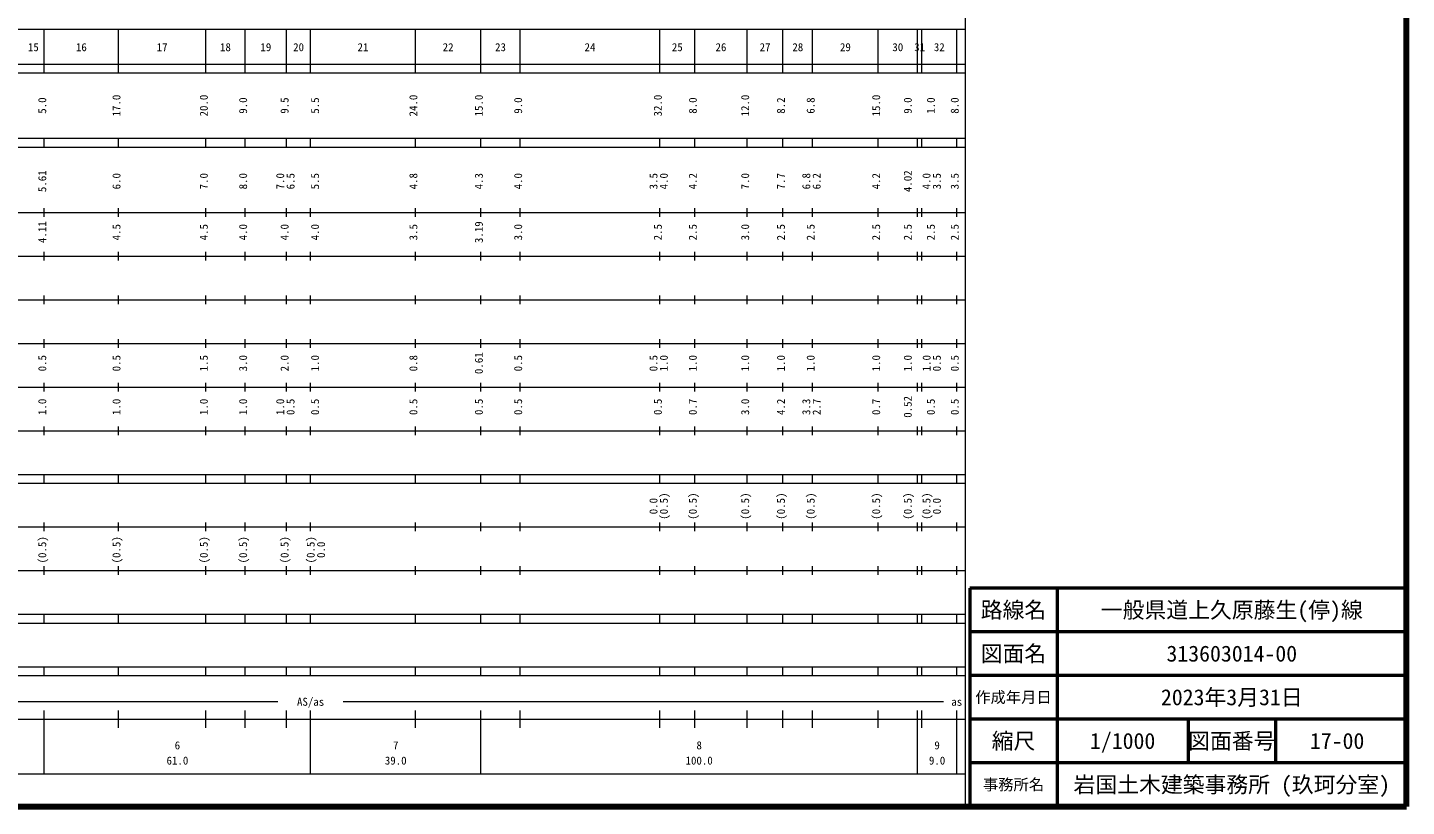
# Model space of a CAD drawing. Units: millimetres on the paper, enlarged 1000 times. Extents: x 40000 to 680000, y 20000 to 380000.
# Drawn here: x 364177 to 680000, y 20000 to 198357 of the extents above; entities that cross this region are included whole.
import ezdxf
from ezdxf.enums import TextEntityAlignment as Align

# ---------------------------------------------------------------- set-up
doc = ezdxf.new("R2010")
doc.units = ezdxf.units.MM
doc.header["$LTSCALE"] = 1000
for name, color, linetype, lineweight in [('M-TTL', 2, 'Continuous', 140), ('M-TTL-BAND', 7, 'Continuous', 13), ('M-TTL-FRAM', 2, 'Continuous', 50), ('M-TTL-LINE', 7, 'Continuous', 50)]:
    doc.layers.add(name, color=color, linetype=linetype, lineweight=lineweight)
doc.layers.add('M-TTL-TXT', color=7, linetype='Continuous')
doc.styles.add('ＭＳ ゴシック', font='')
doc.styles.get('ＭＳ ゴシック').set_extended_font_data('MS Gothic')

msp = doc.modelspace()

# ---------------------------------------------------------------- linework, layer by layer
at = {"layer": 'M-TTL'}
for p, q in [((680000, 20000), (680000, 380000)), ((40000, 20000), (680000, 20000))]:
    msp.add_line(p, q, dxfattribs=at)
at = {"layer": 'M-TTL-BAND'}
for p, q in [((579000, 20000), (579000, 370000)), ((68000, 198000), (579000, 198000)), ((368000, 188000), (368000, 198000)), ((385000, 188000), (385000, 198000)), ((405000, 188000), (405000, 198000)), ((414000, 188000), (414000, 198000)), ((423500, 188000), (423500, 198000)), ((429000, 188000), (429000, 198000)), ((453000, 188000), (453000, 198000)), ((468000, 188000), (468000, 198000)), ((477000, 188000), (477000, 198000)), ((509000, 188000), (509000, 198000)), ((517000, 188000), (517000, 198000)), ((529000, 188000), (529000, 198000)), ((537200, 188000), (537200, 198000)), ((544000, 188000), (544000, 198000)), ((559000, 188000), (559000, 198000)), ((568000, 188000), (568000, 198000)), ((569000, 188000), (569000, 198000)), ((577000, 188000), (577000, 198000)), ((40000, 190000), (579000, 190000)), ((40000, 188000), (579000, 188000)), ((40000, 173000), (579000, 173000)), ((40000, 171000), (579000, 171000)), ((368000, 171000), (368000, 173000)), ((385000, 171000), (385000, 173000)), ((405000, 171000), (405000, 173000)), ((414000, 171000), (414000, 173000)), ((423500, 171000), (423500, 173000)), ((429000, 171000), (429000, 173000)), ((453000, 171000), (453000, 173000)), ((468000, 171000), (468000, 173000)), ((477000, 171000), (477000, 173000)), ((509000, 171000), (509000, 173000)), ((517000, 171000), (517000, 173000)), ((529000, 171000), (529000, 173000)), ((537200, 171000), (537200, 173000)), ((544000, 171000), (544000, 173000)), ((559000, 171000), (559000, 173000)), ((568000, 171000), (568000, 173000)), ((569000, 171000), (569000, 173000)), ((577000, 171000), (577000, 173000)), ((40000, 156000), (579000, 156000)), ((368000, 155000), (368000, 157000)), ((385000, 155000), (385000, 157000)), ((405000, 155000), (405000, 157000)), ((414000, 155000), (414000, 157000)), ((423500, 155000), (423500, 157000)), ((429000, 155000), (429000, 157000)), ((453000, 155000), (453000, 157000)), ((468000, 155000), (468000, 157000)), ((477000, 155000), (477000, 157000)), ((509000, 155000), (509000, 157000)), ((517000, 155000), (517000, 157000)), ((529000, 155000), (529000, 157000)), ((537200, 155000), (537200, 157000)), ((544000, 155000), (544000, 157000)), ((559000, 155000), (559000, 157000)), ((568000, 155000), (568000, 157000)), ((569000, 155000), (569000, 157000)), ((577000, 155000), (577000, 157000)), ((46000, 146000), (579000, 146000)), ((368000, 145000), (368000, 147000)), ((385000, 145000), (385000, 147000)), ((405000, 145000), (405000, 147000)), ((414000, 145000), (414000, 147000)), ((423500, 145000), (423500, 147000)), ((429000, 145000), (429000, 147000)), ((453000, 145000), (453000, 147000)), ((468000, 145000), (468000, 147000)), ((477000, 145000), (477000, 147000)), ((509000, 145000), (509000, 147000)), ((517000, 145000), (517000, 147000)), ((529000, 145000), (529000, 147000)), ((537200, 145000), (537200, 147000)), ((544000, 145000), (544000, 147000)), ((559000, 145000), (559000, 147000)), ((568000, 145000), (568000, 147000)), ((569000, 145000), (569000, 147000)), ((577000, 145000), (577000, 147000)), ((52000, 136000), (579000, 136000)), ((368000, 135000), (368000, 137000)), ((385000, 135000), (385000, 137000)), ((405000, 135000), (405000, 137000)), ((414000, 135000), (414000, 137000)), ((423500, 135000), (423500, 137000)), ((429000, 135000), (429000, 137000)), ((453000, 135000), (453000, 137000)), ((468000, 135000), (468000, 137000)), ((477000, 135000), (477000, 137000)), ((509000, 135000), (509000, 137000)), ((517000, 135000), (517000, 137000)), ((529000, 135000), (529000, 137000)), ((537200, 135000), (537200, 137000)), ((544000, 135000), (544000, 137000)), ((559000, 135000), (559000, 137000)), ((568000, 135000), (568000, 137000)), ((569000, 135000), (569000, 137000)), ((577000, 135000), (577000, 137000)), ((368000, 125000), (368000, 127000)), ((385000, 125000), (385000, 127000)), ((405000, 125000), (405000, 127000)), ((414000, 125000), (414000, 127000)), ((423500, 125000), (423500, 127000)), ((429000, 125000), (429000, 127000)), ((453000, 125000), (453000, 127000)), ((468000, 125000), (468000, 127000)), ((477000, 125000), (477000, 127000)), ((509000, 125000), (509000, 127000)), ((517000, 125000), (517000, 127000)), ((529000, 125000), (529000, 127000)), ((537200, 125000), (537200, 127000)), ((544000, 125000), (544000, 127000)), ((559000, 125000), (559000, 127000)), ((568000, 125000), (568000, 127000)), ((569000, 125000), (569000, 127000)), ((577000, 125000), (577000, 127000)), ((46000, 126000), (579000, 126000)), ((368000, 115000), (368000, 117000)), ((385000, 115000), (385000, 117000)), ((405000, 115000), (405000, 117000)), ((414000, 115000), (414000, 117000)), ((423500, 115000), (423500, 117000)), ((429000, 115000), (429000, 117000)), ((453000, 115000), (453000, 117000)), ((468000, 115000), (468000, 117000)), ((477000, 115000), (477000, 117000)), ((509000, 115000), (509000, 117000)), ((517000, 115000), (517000, 117000)), ((529000, 115000), (529000, 117000)), ((537200, 115000), (537200, 117000)), ((544000, 115000), (544000, 117000)), ((559000, 115000), (559000, 117000)), ((568000, 115000), (568000, 117000)), ((569000, 115000), (569000, 117000)), ((577000, 115000), (577000, 117000)), ((52000, 116000), (579000, 116000)), ((46000, 106000), (579000, 106000)), ((368000, 105000), (368000, 107000)), ((385000, 105000), (385000, 107000)), ((405000, 105000), (405000, 107000)), ((414000, 105000), (414000, 107000)), ((423500, 105000), (423500, 107000)), ((429000, 105000), (429000, 107000)), ((453000, 105000), (453000, 107000)), ((468000, 105000), (468000, 107000)), ((477000, 105000), (477000, 107000)), ((509000, 105000), (509000, 107000)), ((517000, 105000), (517000, 107000)), ((529000, 105000), (529000, 107000)), ((537200, 105000), (537200, 107000)), ((544000, 105000), (544000, 107000)), ((559000, 105000), (559000, 107000)), ((568000, 105000), (568000, 107000)), ((569000, 105000), (569000, 107000)), ((577000, 105000), (577000, 107000)), ((40000, 96000), (579000, 96000)), ((368000, 94000), (368000, 96000)), ((385000, 94000), (385000, 96000)), ((405000, 94000), (405000, 96000)), ((414000, 94000), (414000, 96000)), ((423500, 94000), (423500, 96000)), ((429000, 94000), (429000, 96000)), ((453000, 94000), (453000, 96000)), ((468000, 94000), (468000, 96000)), ((477000, 94000), (477000, 96000)), ((509000, 94000), (509000, 96000)), ((517000, 94000), (517000, 96000)), ((529000, 94000), (529000, 96000)), ((537200, 94000), (537200, 96000)), ((544000, 94000), (544000, 96000)), ((559000, 94000), (559000, 96000)), ((568000, 94000), (568000, 96000)), ((569000, 94000), (569000, 96000)), ((577000, 94000), (577000, 96000)), ((40000, 94000), (579000, 94000)), ((49000, 84000), (579000, 84000)), ((368000, 83000), (368000, 85000)), ((385000, 83000), (385000, 85000)), ((405000, 83000), (405000, 85000)), ((414000, 83000), (414000, 85000)), ((423500, 83000), (423500, 85000)), ((429000, 83000), (429000, 85000)), ((453000, 83000), (453000, 85000)), ((468000, 83000), (468000, 85000)), ((477000, 83000), (477000, 85000)), ((509000, 83000), (509000, 85000)), ((517000, 83000), (517000, 85000)), ((529000, 83000), (529000, 85000)), ((537200, 83000), (537200, 85000)), ((544000, 83000), (544000, 85000)), ((559000, 83000), (559000, 85000)), ((568000, 83000), (568000, 85000)), ((569000, 83000), (569000, 85000)), ((577000, 83000), (577000, 85000)), ((40000, 74000), (579000, 74000)), ((368000, 73000), (368000, 75000)), ((385000, 73000), (385000, 75000)), ((405000, 73000), (405000, 75000)), ((414000, 73000), (414000, 75000)), ((423500, 73000), (423500, 75000)), ((429000, 73000), (429000, 75000)), ((453000, 73000), (453000, 75000)), ((468000, 73000), (468000, 75000)), ((477000, 73000), (477000, 75000)), ((509000, 73000), (509000, 75000)), ((517000, 73000), (517000, 75000)), ((529000, 73000), (529000, 75000)), ((537200, 73000), (537200, 75000)), ((544000, 73000), (544000, 75000)), ((559000, 73000), (559000, 75000)), ((568000, 73000), (568000, 75000)), ((569000, 73000), (569000, 75000)), ((577000, 73000), (577000, 75000)), ((40000, 64000), (579000, 64000)), ((368000, 62000), (368000, 64000)), ((385000, 62000), (385000, 64000)), ((405000, 62000), (405000, 64000)), ((414000, 62000), (414000, 64000)), ((423500, 62000), (423500, 64000)), ((429000, 62000), (429000, 64000)), ((453000, 62000), (453000, 64000)), ((468000, 62000), (468000, 64000)), ((477000, 62000), (477000, 64000)), ((509000, 62000), (509000, 64000)), ((517000, 62000), (517000, 64000)), ((529000, 62000), (529000, 64000)), ((537200, 62000), (537200, 64000)), ((544000, 62000), (544000, 64000)), ((559000, 62000), (559000, 64000)), ((568000, 62000), (568000, 64000)), ((569000, 62000), (569000, 64000)), ((577000, 62000), (577000, 64000)), ((40000, 62000), (579000, 62000)), ((40000, 52000), (579000, 52000)), ((368000, 50000), (368000, 52000)), ((385000, 50000), (385000, 52000)), ((405000, 50000), (405000, 52000)), ((414000, 50000), (414000, 52000)), ((423500, 50000), (423500, 52000)), ((429000, 50000), (429000, 52000)), ((453000, 50000), (453000, 52000)), ((468000, 50000), (468000, 52000)), ((477000, 50000), (477000, 52000)), ((509000, 50000), (509000, 52000)), ((517000, 50000), (517000, 52000)), ((529000, 50000), (529000, 52000)), ((537200, 50000), (537200, 52000)), ((544000, 50000), (544000, 52000)), ((559000, 50000), (559000, 52000)), ((568000, 50000), (568000, 52000)), ((569000, 50000), (569000, 52000)), ((577000, 50000), (577000, 52000)), ((40000, 50000), (579000, 50000)), ((71000, 44000), (421500, 44000)), ((368000, 27500), (368000, 42000)), ((385000, 38000), (385000, 42000)), ((405000, 38000), (405000, 42000)), ((414000, 38000), (414000, 42000)), ((423500, 38000), (423500, 42000)), ((429000, 27500), (429000, 42000)), ((436500, 44000), (574000, 44000)), ((453000, 38000), (453000, 42000)), ((468000, 27500), (468000, 42000)), ((477000, 38000), (477000, 42000)), ((509000, 38000), (509000, 42000)), ((517000, 38000), (517000, 42000)), ((529000, 38000), (529000, 42000)), ((537200, 38000), (537200, 42000)), ((544000, 38000), (544000, 42000)), ((559000, 38000), (559000, 42000)), ((568000, 27500), (568000, 42000)), ((569000, 38000), (569000, 42000)), ((577000, 27500), (577000, 42000)), ((40000, 40000), (579000, 40000)), ((68000, 27500), (579000, 27500))]:
    msp.add_line(p, q, dxfattribs=at)
at = {"layer": 'M-TTL-FRAM'}
for p, q in [((680000, 70000), (580000, 70000)), ((580000, 70000), (580000, 20000))]:
    msp.add_line(p, q, dxfattribs=at)
at = {"layer": 'M-TTL-LINE'}
for p, q in [((600000, 70000), (600000, 20000)), ((680000, 60000), (580000, 60000)), ((680000, 50000), (580000, 50000)), ((680000, 40000), (580000, 40000)), ((630000, 40000), (630000, 30000)), ((650000, 40000), (650000, 30000)), ((680000, 30000), (580000, 30000))]:
    msp.add_line(p, q, dxfattribs=at)

# ---------------------------------------------------------------- texts
at = {"layer": 'M-TTL-BAND', "style": 'ＭＳ ゴシック'}
for s, p in [('15', (365500, 192405)), ('16', (376500, 192405)), ('17', (395000, 192405)), ('18', (409500, 192405)), ('19', (418750, 192405)), ('20', (426250, 192405)), ('21', (441000, 192405)), ('22', (460500, 192405)), ('23', (472500, 192405)), ('24', (493000, 192405)), ('25', (513000, 192405)), ('26', (523000, 192405)), ('27', (533100, 192405)), ('28', (540600, 192405)), ('29', (551500, 192405)), ('30', (563500, 192405)), ('31', (568500, 192405)), ('32', (573000, 192405)), ('AS/as', (429000, 42500)), ('as', (577000, 42500)), ('6', (398500, 32523)), ('7', (448500, 32523)), ('8', (518000, 32523)), ('9', (572500, 32523)), ('61.0', (398500, 29033)), ('39.0', (448500, 29033)), ('100.0', (518000, 29033)), ('9.0', (572500, 29033))]:
    msp.add_text(s, height=1833, dxfattribs=at).set_placement(p, align=Align.BOTTOM_CENTER)
for s, p in [('5.0', (369000, 180500)), ('17.0', (386000, 180500)), ('20.0', (406000, 180500)), ('9.0', (415000, 180500)), ('9.5', (424500, 180500)), ('5.5', (431481, 180500)), ('24.0', (454000, 180500)), ('15.0', (469000, 180500)), ('9.0', (478000, 180500)), ('32.0', (510000, 180500)), ('8.0', (518000, 180500)), ('12.0', (530000, 180500)), ('8.2', (538200, 180500)), ('6.8', (545000, 180500)), ('15.0', (560000, 180500)), ('9.0', (567243, 180500)), ('1.0', (572530, 180500)), ('8.0', (578000, 180500)), ('5.61', (369000, 163174)), ('6.0', (386000, 163174)), ('7.0', (406000, 163174)), ('8.0', (415000, 163174)), ('7.0', (423500, 163174)), ('6.5', (425870, 163174)), ('5.5', (431481, 163174)), ('4.8', (454000, 163174)), ('4.3', (469000, 163174)), ('4.0', (478000, 163174)), ('3.5', (509000, 163174)), ('4.0', (511370, 163174)), ('4.2', (518000, 163174)), ('7.0', (530000, 163174)), ('7.7', (538200, 163174)), ('6.8', (544000, 163174)), ('6.2', (546370, 163174)), ('4.2', (560000, 163174)), ('4.02', (567243, 163174)), ('4.0', (571530, 163174)), ('3.5', (573900, 163174)), ('3.5', (578000, 163174)), ('4.11', (369000, 151500)), ('4.5', (386000, 151500)), ('4.5', (406000, 151500)), ('4.0', (415000, 151500)), ('4.0', (424500, 151500)), ('4.0', (431481, 151500)), ('3.5', (454000, 151500)), ('3.19', (469000, 151500)), ('3.0', (478000, 151500)), ('2.5', (510000, 151500)), ('2.5', (518000, 151500)), ('3.0', (530000, 151500)), ('2.5', (538200, 151500)), ('2.5', (545000, 151500)), ('2.5', (560000, 151500)), ('2.5', (567243, 151500)), ('2.5', (572530, 151500)), ('2.5', (578000, 151500)), ('0.5', (369000, 121500)), ('0.5', (386000, 121500)), ('1.5', (406000, 121500)), ('3.0', (415000, 121500)), ('2.0', (424500, 121500)), ('1.0', (431481, 121500)), ('0.8', (454000, 121500)), ('0.61', (469000, 121500)), ('0.5', (478000, 121500)), ('0.5', (509000, 121500)), ('1.0', (511370, 121500)), ('1.0', (518000, 121500)), ('1.0', (530000, 121500)), ('1.0', (538200, 121500)), ('1.0', (545000, 121500)), ('1.0', (560000, 121500)), ('1.0', (567243, 121500)), ('1.0', (571558, 121500)), ('0.5', (573900, 121500)), ('0.5', (578000, 121500)), ('0.52', (567243, 111500)), ('1.0', (369000, 111500)), ('1.0', (386000, 111500)), ('1.0', (406000, 111500)), ('1.0', (415000, 111500)), ('1.0', (423500, 111500)), ('0.5', (425870, 111500)), ('0.5', (431481, 111500)), ('0.5', (454000, 111500)), ('0.5', (469000, 111500)), ('0.5', (478000, 111500)), ('0.5', (510000, 111500)), ('0.7', (518000, 111500)), ('3.0', (530000, 111500)), ('4.2', (538200, 111500)), ('3.3', (544000, 111500)), ('2.7', (546370, 111500)), ('0.7', (560000, 111500)), ('0.5', (572530, 111500)), ('0.5', (578000, 111500)), ('0.0', (509000, 88764)), ('(0.5)', (511370, 88764)), ('(0.5)', (518000, 88764)), ('(0.5)', (530000, 88764)), ('(0.5)', (538200, 88764)), ('(0.5)', (545000, 88764)), ('(0.5)', (560000, 88764)), ('(0.5)', (567243, 88764)), ('(0.5)', (571530, 88764)), ('0.0', (573900, 88764)), ('(0.5)', (369000, 78764)), ('(0.5)', (386000, 78764)), ('(0.5)', (406000, 78764)), ('(0.5)', (415000, 78764)), ('(0.5)', (424500, 78764)), ('(0.5)', (430481, 78764)), ('0.0', (432851, 78764))]:
    msp.add_text(s, height=1833, rotation=90, dxfattribs=at).set_placement(p, align=Align.BOTTOM_CENTER)
at = {"layer": 'M-TTL-TXT', "style": 'ＭＳ ゴシック'}
for s, height, p in [('路線名', 3666, (590000, 65000)), ('路線名', 3666, (590000, 65000)), ('一般県道上久原藤生(停)線', 3666, (640000, 65000)), ('図面名', 3666, (590000, 55000)), ('図面名', 3666, (590000, 55000)), ('313603014-00', 3666, (640000, 55000)), ('2023年3月31日', 3666, (640000, 45000)), ('作成年月日', 2566, (590000, 45000)), ('作成年月日', 2566, (590000, 45000)), ('縮尺', 3666, (590000, 35000)), ('縮尺', 3666, (590000, 35000)), ('1/1000', 3666, (615000, 35000)), ('図面番号', 3666, (640000, 35000)), ('図面番号', 3666, (640000, 35000)), ('17-00', 3666, (664125, 35000)), ('事務所名', 2566, (590000, 25000)), ('事務所名', 2566, (590000, 25000)), ('岩国土木建築事務所 (玖珂分室)', 3666, (640000, 25000))]:
    msp.add_text(s, height=height, dxfattribs=at).set_placement(p, align=Align.MIDDLE_CENTER)

doc.saveas('drawing.dxf')
